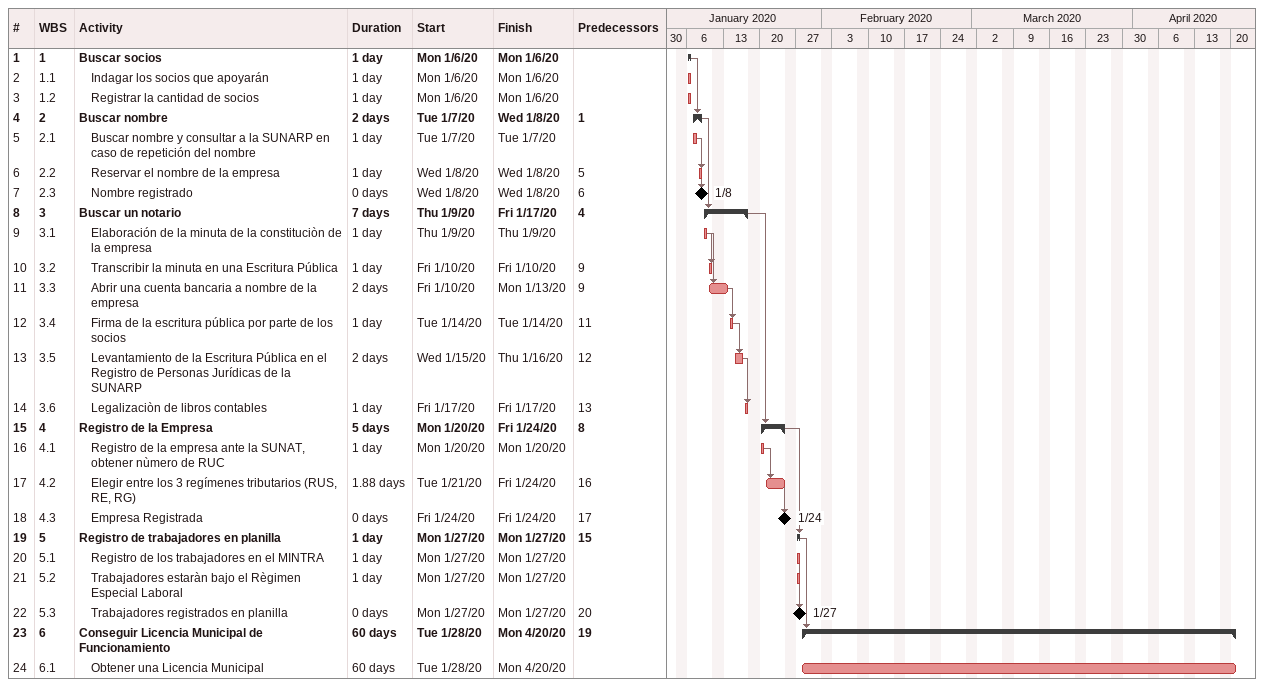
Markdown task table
| ID | WBS | Task | Duration | Start | Finish | Predecessors |
|---|---|---|---|---|---|---|
| 1 | 1 | **Buscar socios** | 1d | 2020-01-06 | 2020-01-06 |  |
| 2 | 1.1 | Indagar los socios que apoyarán | 1d | 2020-01-06 | 2020-01-06 |  |
| 3 | 1.2 | Registrar la cantidad de socios | 1d | 2020-01-06 | 2020-01-06 |  |
| 4 | 2 | **Buscar nombre** | 2d | 2020-01-07 | 2020-01-08 | 1 |
| 5 | 2.1 | Buscar nombre y consultar a la SUNARP en caso de repetición del nombre | 1d | 2020-01-07 | 2020-01-07 |  |
| 6 | 2.2 | Reservar el nombre de la empresa | 1d | 2020-01-08 | 2020-01-08 | 5 |
| 7 | 2.3 | Nombre registrado | 0d | 2020-01-08 | 2020-01-08 | 6 |
| 8 | 3 | **Buscar un notario** | 7d | 2020-01-09 | 2020-01-17 | 4 |
| 9 | 3.1 | Elaboración de la minuta de la constituciòn de la empresa | 1d | 2020-01-09 | 2020-01-09 |  |
| 10 | 3.2 | Transcribir la minuta en una Escritura Pública | 1d | 2020-01-10 | 2020-01-10 | 9 |
| 11 | 3.3 | Abrir una cuenta bancaria a nombre de la empresa | 2d | 2020-01-10 | 2020-01-13 | 9 |
| 12 | 3.4 | Firma de la escritura pública por parte de los socios | 1d | 2020-01-14 | 2020-01-14 | 11 |
| 13 | 3.5 | Levantamiento de la Escritura Pública en el Registro de Personas Jurídicas de la SUNARP | 2d | 2020-01-15 | 2020-01-16 | 12 |
| 14 | 3.6 | Legalizaciòn de libros contables | 1d | 2020-01-17 | 2020-01-17 | 13 |
| 15 | 4 | **Registro de la Empresa** | 5d | 2020-01-20 | 2020-01-24 | 8 |
| 16 | 4.1 | Registro de la empresa ante la SUNAT, obtener nùmero de RUC | 1d | 2020-01-20 | 2020-01-20 |  |
| 17 | 4.2 | Elegir entre los 3 regímenes tributarios (RUS, RE, RG) | 1.88d | 2020-01-21 | 2020-01-24 | 16 |
| 18 | 4.3 | Empresa Registrada | 0d | 2020-01-24 | 2020-01-24 | 17 |
| 19 | 5 | **Registro de trabajadores en planilla** | 1d | 2020-01-27 | 2020-01-27 | 15 |
| 20 | 5.1 | Registro de los trabajadores en el MINTRA | 1d | 2020-01-27 | 2020-01-27 |  |
| 21 | 5.2 | Trabajadores estaràn bajo el Règimen Especial Laboral | 1d | 2020-01-27 | 2020-01-27 |  |
| 22 | 5.3 | Trabajadores registrados en planilla | 0d | 2020-01-27 | 2020-01-27 | 20 |
| 23 | 6 | **Conseguir Licencia Municipal de Funcionamiento** | 60d | 2020-01-28 | 2020-04-20 | 19 |
| 24 | 6.1 | Obtener una Licencia Municipal | 60d | 2020-01-28 | 2020-04-20 |  |
